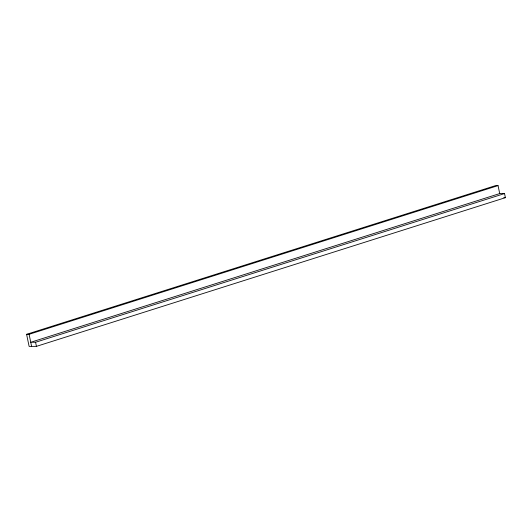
<?xml version="1.0" encoding="UTF-8"?>
<svg xmlns="http://www.w3.org/2000/svg" width="532" height="532" viewBox="0 0 532 532"><rect width="100%" height="100%" fill="white"/><g stroke="black" fill="none" stroke-linecap="round" stroke-linejoin="round"><path stroke-width="0.8" d="M504.542 193.562L35.578 342.262L30.75 342.276L499.714 193.575L504.542 193.562L505.4 197.665L36.435 346.365L29.12 346.392L26.6 334.315L495.565 185.615L498.052 185.608L499.734 193.668M26.6 334.315L29.087 334.309L498.052 185.608M503.791 197.671L505.4 197.665M35.578 342.262L36.435 346.365M29.087 334.309L31.607 346.385"/></g></svg>
